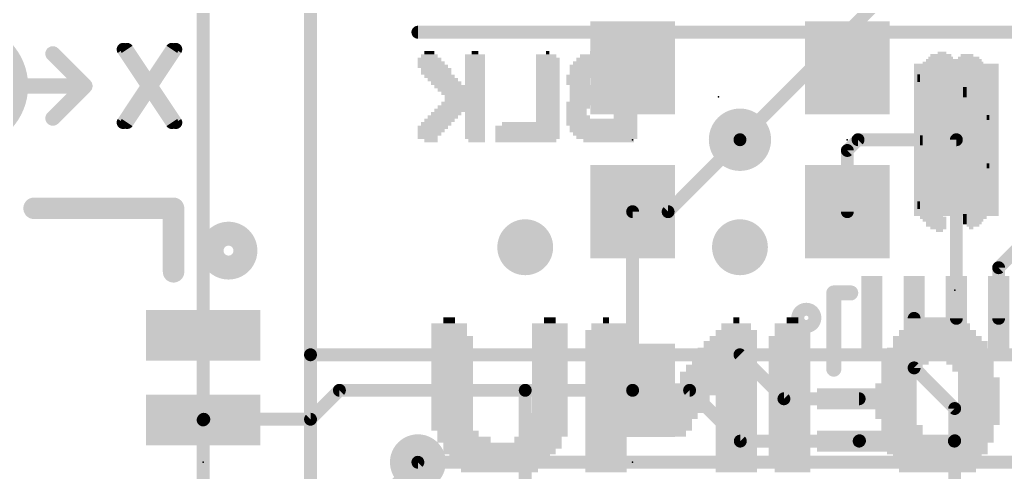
# Model space of a CAD drawing. Extents: x -12.7 to 30.6, y -10.2 to 25.5.
# Drawn here: x 2.91 to 14.57, y 12.58 to 17.93 of the extents above; entities that cross this region are included whole.
import ezdxf

# ---------------------------------------------------------------- set-up
doc = ezdxf.new("R2010")
doc.units = 0
for name, color, linetype in [('1', 12, 'CONTINUOUS'), ('16', 132, 'CONTINUOUS'), ('18', 110, 'CONTINUOUS'), ('21', 41, 'CONTINUOUS'), ('22', 40, 'CONTINUOUS'), ('23', 53, 'CONTINUOUS'), ('24', 53, 'CONTINUOUS')]:
    doc.layers.add(name, color=color, linetype=linetype)

# ---------------------------------------------------------------- blocks, each defined once
blk = doc.blocks.new('RECT')
blk.add_solid([(-0.5, -0.5), (0.5, -0.5), (-0.5, 0.5), (0.5, 0.5)])
blk = doc.blocks.new('ROUNDV')
at = {"const_width": 0.5}
blk.add_lwpolyline([(0, -0.25, 1), (0, 0.25, 1), (0, -0.25)], format="xyb", dxfattribs=at)

msp = doc.modelspace()

# ---------------------------------------------------------------- linework, layer by layer
at = {"layer": '1', "const_width": 0.1524}
for points in [[(10.58, 15.66), (11.43, 16.51)], [(12.7, 16.383), (12.827, 16.51)], [(12.827, 16.51), (13.99, 16.51)], [(13.99, 14.4), (13.99, 16.51)], [(12.7, 15.66), (12.7, 16.383)], [(10.16, 15.66), (10.16, 13.55)], [(10.16, 15.66), (10.58, 15.66)], [(14.49, 14.998), (14.732, 15.24)], [(14.49, 14.4), (14.49, 14.998)], [(13.49, 14.4), (13.49, 13.815)], [(11.95, 13.45), (11.43, 13.97)], [(13.49, 13.815), (13.97, 13.335)], [(6.692, 13.55), (6.35, 13.208)], [(8.89, 13.55), (6.692, 13.55)], [(10.16, 13.55), (8.89, 13.55)], [(8.89, 11.938), (8.89, 13.55)], [(10.16, 13.55), (10.834, 13.55)], [(11.434, 12.95), (10.834, 13.55)], [(12.84, 13.45), (11.95, 13.45)], [(13.97, 13.335), (13.97, 12.954)], [(5.088, 13.208), (5.08, 13.2)], [(6.35, 13.208), (5.088, 13.208)], [(12.84, 12.95), (11.434, 12.95)], [(12.844, 12.954), (12.84, 12.95)], [(12.84, 12.95), (13.966, 12.95)], [(13.966, 12.95), (13.97, 12.954)], [(13.97, 12.954), (13.97, 12.065)], [(7.12, 12.2), (7.62, 12.7)]]:
    msp.add_lwpolyline(points, dxfattribs=at)
at = {"layer": '1', "const_width": 0.0762}
for points in [[(11.4569, 16.4831, 1), (11.4031, 16.5369)], [(12.827, 16.5481, 1), (12.827, 16.4719)], [(12.8539, 16.4831, 1), (12.8001, 16.5369)], [(14.0281, 16.51, 1), (13.9519, 16.51)], [(13.99, 16.4719, 1), (13.99, 16.5481)], [(12.7381, 16.383, 1), (12.6619, 16.383)], [(12.6731, 16.4099, 1), (12.7269, 16.3561)], [(10.1981, 15.66, 1), (10.1219, 15.66)], [(10.16, 15.6981, 1), (10.16, 15.6219)], [(10.5531, 15.6869, 1), (10.6069, 15.6331)], [(10.58, 15.6219, 1), (10.58, 15.6981)], [(12.6619, 15.66, 1), (12.7381, 15.66)], [(14.5281, 14.998, 1), (14.4519, 14.998)], [(14.4631, 15.0249, 1), (14.5169, 14.9711)], [(13.5281, 14.4, 1), (13.4519, 14.4)], [(13.9519, 14.4, 1), (14.0281, 14.4)], [(14.4519, 14.4, 1), (14.5281, 14.4)], [(11.4569, 13.9969, 1), (11.4031, 13.9431)], [(13.5169, 13.8419, 1), (13.4631, 13.7881)], [(13.4519, 13.815, 1), (13.5281, 13.815)], [(6.692, 13.5881, 1), (6.692, 13.5119)], [(6.7189, 13.5231, 1), (6.6651, 13.5769)], [(8.89, 13.5881, 1), (8.89, 13.5119)], [(8.9281, 13.55, 1), (8.8519, 13.55)], [(8.89, 13.5119, 1), (8.89, 13.5881)], [(10.16, 13.5881, 1), (10.16, 13.5119)], [(10.1219, 13.55, 1), (10.1981, 13.55)], [(10.16, 13.5119, 1), (10.16, 13.5881)], [(10.8609, 13.5769, 1), (10.8071, 13.5231)], [(10.834, 13.5119, 1), (10.834, 13.5881)], [(11.95, 13.4881, 1), (11.95, 13.4119)], [(12.84, 13.4119, 1), (12.84, 13.4881)], [(11.9231, 13.4231, 1), (11.9769, 13.4769)], [(14.0081, 13.335, 1), (13.9319, 13.335)], [(13.9431, 13.3081, 1), (13.9969, 13.3619)], [(5.0531, 13.2269, 1), (5.1069, 13.1731)], [(5.088, 13.2461, 1), (5.088, 13.1699)], [(5.1149, 13.1811, 1), (5.0611, 13.2349)], [(6.3231, 13.2349, 1), (6.3769, 13.1811)], [(6.35, 13.1699, 1), (6.35, 13.2461)], [(11.434, 12.9881, 1), (11.434, 12.9119)], [(11.4071, 12.9231, 1), (11.4609, 12.9769)], [(12.84, 12.9881, 1), (12.84, 12.9119)], [(12.8131, 12.9769, 1), (12.8669, 12.9231)], [(12.8709, 12.9271, 1), (12.8171, 12.9809)], [(12.84, 12.9119, 1), (12.84, 12.9881)], [(13.9391, 12.9769, 1), (13.9929, 12.9231)], [(14.0081, 12.954, 1), (13.9319, 12.954)], [(13.9319, 12.954, 1), (14.0081, 12.954)], [(13.9969, 12.9271, 1), (13.9431, 12.9809)], [(13.966, 12.9119, 1), (13.966, 12.9881)], [(7.6469, 12.6731, 1), (7.5931, 12.7269)]]:
    msp.add_lwpolyline(points, format="xyb", dxfattribs=at)
at = {"layer": '16', "const_width": 0.1524}
for points in [[(5.08, 21.59), (5.08, 5.461)], [(6.35, 19.05), (6.35, 13.97)], [(13.97, 19.05), (11.43, 16.51)], [(6.35, 13.97), (19.05, 13.97)], [(6.35, 13.97), (6.35, 11.43)], [(7.62, 12.7), (22.86, 12.7)]]:
    msp.add_lwpolyline(points, dxfattribs=at)
at = {"layer": '16', "const_width": 0.0762}
for points in [[(11.4031, 16.5369, 1), (11.4569, 16.4831)], [(6.35, 14.0081, 1), (6.35, 13.9319)], [(6.3881, 13.97, 1), (6.3119, 13.97)], [(6.3119, 13.97, 1), (6.3881, 13.97)], [(7.62, 12.7381, 1), (7.62, 12.6619)]]:
    msp.add_lwpolyline(points, format="xyb", dxfattribs=at)
at = {"layer": '21'}
for points, const_width in [([(2.413, 16.51, 0.8), (2.413, 17.78)], 0.1778), ([(3.3334, 17.5574, 1), (3.2706, 17.4946)], 0.0889), ([(4.2121, 17.5987, 1), (4.1487, 17.5564)], 0.0762), ([(4.7884, 17.5564, 1), (4.725, 17.5987)], 0.0762), ([(3.7144, 17.1136, 1), (3.6516, 17.1764)], 0.0889), ([(3.6516, 17.1136, 1), (3.7144, 17.1764)], 0.0889), ([(3.683, 17.1005, 1), (3.683, 17.1895)], 0.0889), ([(3.2706, 16.7954, 1), (3.3334, 16.7326)], 0.0889), ([(4.1487, 16.7343, 1), (4.2121, 16.6921)], 0.0762), ([(4.725, 16.6921, 1), (4.7884, 16.7343)], 0.0762), ([(3.08, 15.7635, 1), (3.08, 15.6365)], 0.127), ([(4.7935, 15.7, 1), (4.6665, 15.7)], 0.127), ([(4.73, 15.6365, 1), (4.73, 15.7635)], 0.127), ([(5.38, 15.0586, 1), (5.38, 15.3414, 1), (5.38, 15.0586)], 0.4), ([(4.6665, 14.95, 1), (4.7935, 14.95)], 0.127), ([(12.54, 14.7445, 1), (12.54, 14.6556)], 0.0889), ([(12.5845, 14.7, 1), (12.4956, 14.7)], 0.0889), ([(12.74, 14.6556, 1), (12.74, 14.7445)], 0.0889), ([(12.215, 14.3298, 1), (12.215, 14.4822, 1), (12.215, 14.3298)], 0.2032), ([(12.4956, 13.8, 1), (12.5845, 13.8)], 0.0889)]:
    msp.add_lwpolyline(points, format="xyb", dxfattribs=dict(at, const_width=const_width))
for points, const_width in [([(3.683, 17.145), (3.302, 17.526)], 0.1778), ([(4.1804, 17.5775), (4.7567, 16.7132)], 0.1524), ([(4.7567, 17.5775), (4.1804, 16.7132)], 0.1524), ([(3.683, 17.145), (1.778, 17.145)], 0.1778), ([(3.683, 17.145), (3.302, 16.764)], 0.1778), ([(3.08, 15.7), (4.73, 15.7)], 0.254), ([(4.73, 15.7), (4.73, 14.95)], 0.254), ([(12.54, 13.8), (12.54, 14.7)], 0.1778), ([(12.74, 14.7), (12.54, 14.7)], 0.1778)]:
    msp.add_lwpolyline(points, dxfattribs=dict(at, const_width=const_width))
at = {"layer": '22'}
for points, const_width in [([(2.413, 16.51, 0.8), (2.413, 17.78)], 0.1778), ([(7.62, 17.8181, 1), (7.62, 17.7419)], 0.0762), ([(3.3334, 17.5574, 1), (3.2706, 17.4946)], 0.0889), ([(4.165, 17.5987, 1), (4.1016, 17.5564)], 0.0762), ([(4.7413, 17.5564, 1), (4.6779, 17.5987)], 0.0762), ([(3.7144, 17.1136, 1), (3.6516, 17.1764)], 0.0889), ([(3.6516, 17.1136, 1), (3.7144, 17.1764)], 0.0889), ([(3.683, 17.1005, 1), (3.683, 17.1895)], 0.0889), ([(3.2706, 16.7954, 1), (3.3334, 16.7326)], 0.0889), ([(4.1016, 16.7343, 1), (4.165, 16.6921)], 0.0762), ([(4.6779, 16.6921, 1), (4.7413, 16.7343)], 0.0762)]:
    msp.add_lwpolyline(points, format="xyb", dxfattribs=dict(at, const_width=const_width))
for points, const_width in [([(7.62, 17.78), (22.86, 17.78)], 0.1524), ([(3.683, 17.145), (3.302, 17.526)], 0.1778), ([(4.7096, 17.5775), (4.1333, 16.7132)], 0.1524), ([(4.1333, 17.5775), (4.7096, 16.7132)], 0.1524), ([(3.683, 17.145), (1.778, 17.145)], 0.1778), ([(3.683, 17.145), (3.302, 16.764)], 0.1778)]:
    msp.add_lwpolyline(points, dxfattribs=dict(at, const_width=const_width))
at = {"layer": '23'}
for p in [(10.16, 16.51), (12.7, 16.51), (5.08, 12.7), (10.16, 12.7)]:
    msp.add_point(p, dxfattribs=at)
at = {"layer": '24'}
for p in [(11.176, 17.018), (13.97, 14.732)]:
    msp.add_point(p, dxfattribs=at)

# ---------------------------------------------------------------- block references
at = {"layer": '1'}
for p, xscale, rotation in [((10.16, 17.36), 1.1, 90), ((12.7, 17.36), 1.1, 90), ((10.16, 15.66), 1.1, 90), ((12.7, 15.66), 1.1, 90), ((12.99, 14.4), 0.25, 180), ((13.49, 14.4), 0.25, 180), ((13.99, 14.4), 0.25, 180), ((14.49, 14.4), 0.25, 180), ((10.16, 13.55), 1.1, 90), ((12.84, 13.45), 0.25, 270), ((12.84, 12.95), 0.25, 270)]:
    msp.add_blockref('RECT', p, dxfattribs=dict(at, xscale=xscale, rotation=rotation))
at = {"layer": '1', "yscale": 1.8, "rotation": 180}
msp.add_blockref('RECT', (13.99, 16.51), dxfattribs=at)
at = {"layer": '1', "xscale": 0.6, "yscale": 1.35, "rotation": 270}
for p in [(5.08, 14.2), (5.08, 13.2)]:
    msp.add_blockref('RECT', p, dxfattribs=at)
at = {"layer": '18'}
for p, xscale, yscale in [((11.43, 16.51), 0.7366, 0.7366), ((11.43, 16.51), 0.7366, 0.7366), ((8.89, 15.24), 0.6604, 0.6604), ((8.89, 15.24), 0.6604, 0.6604), ((11.43, 15.24), 0.6604, 0.6604), ((11.43, 15.24), 0.6604, 0.6604), ((7.62, 12.7), 0.6604, 0.6604), ((7.62, 12.7), 0.6604, 0.6604)]:
    msp.add_blockref('ROUNDV', p, dxfattribs=dict(at, xscale=xscale, yscale=yscale))
at = {"layer": '22'}
for p, xscale, yscale, rotation in [((7.756, 17.498), 0.2, 0.04, 180), ((7.756, 17.538), 0.12, 0.04, 180), ((8.296, 17.498), 0.24, 0.04, 180), ((8.296, 17.538), 0.08, 0.04, 180), ((9.136, 17.498), 0.24, 0.04, 180), ((9.156, 17.538), 0.04, 0.04, 180), ((9.856, 17.498), 0.64, 0.04, 180), ((9.876, 17.538), 0.44, 0.04, 180), ((13.675, 17.237), 0.51, 0.03, 90), ((13.695, 17.237), 0.57, 0.03, 90), ((13.73, 17.237), 0.57, 0.04, 90), ((13.765, 17.417), 0.21, 0.03, 90), ((13.785, 17.447), 0.21, 0.03, 90), ((13.815, 17.447), 0.21, 0.03, 90), ((13.85, 17.432), 0.24, 0.04, 90), ((13.885, 17.402), 0.24, 0.03, 90), ((13.915, 17.342), 0.36, 0.03, 90), ((13.935, 17.327), 0.33, 0.03, 90), ((14.025, 17.327), 0.33, 0.03, 90), ((14.055, 17.342), 0.36, 0.03, 90), ((14.09, 17.417), 0.21, 0.04, 90), ((14.125, 17.417), 0.21, 0.03, 90), ((14.155, 17.417), 0.21, 0.03, 90), ((14.175, 17.237), 0.57, 0.03, 90), ((14.21, 17.237), 0.51, 0.04, 90), ((14.245, 17.237), 0.51, 0.03, 90), ((7.756, 17.458), 0.28, 0.04, 180), ((7.776, 17.418), 0.32, 0.04, 180), ((7.796, 17.378), 0.36, 0.04, 180), ((8.296, 17.458), 0.24, 0.04, 180), ((8.296, 17.418), 0.24, 0.04, 180), ((8.296, 17.378), 0.24, 0.04, 180), ((9.156, 17.458), 0.28, 0.04, 180), ((9.156, 17.418), 0.28, 0.04, 180), ((9.156, 17.378), 0.28, 0.04, 180), ((9.816, 17.378), 0.8, 0.04, 180), ((9.836, 17.418), 0.76, 0.04, 180), ((9.856, 17.458), 0.72, 0.04, 180), ((13.575, 17.222), 0.3, 0.03, 90), ((13.61, 17.237), 0.39, 0.04, 90), ((13.645, 17.222), 0.48, 0.03, 90), ((13.97, 17.297), 0.33, 0.04, 90), ((14.005, 17.297), 0.33, 0.03, 90), ((14.275, 17.237), 0.45, 0.03, 90), ((14.295, 17.237), 0.39, 0.03, 90), ((14.33, 17.237), 0.33, 0.04, 90), ((7.836, 17.338), 0.36, 0.04, 180), ((7.836, 17.298), 0.36, 0.04, 180), ((7.876, 17.258), 0.36, 0.04, 180), ((8.296, 17.338), 0.24, 0.04, 180), ((8.296, 17.298), 0.24, 0.04, 180), ((8.296, 17.258), 0.24, 0.04, 180), ((9.156, 17.338), 0.28, 0.04, 180), ((9.156, 17.298), 0.28, 0.04, 180), ((9.156, 17.258), 0.28, 0.04, 180), ((9.536, 17.258), 0.32, 0.04, 180), ((9.816, 17.338), 0.8, 0.04, 180), ((9.816, 17.298), 0.8, 0.04, 180), ((10.076, 17.258), 0.28, 0.04, 180), ((13.545, 17.237), 0.09, 0.03, 90), ((14.365, 17.237), 0.21, 0.03, 90), ((7.916, 17.218), 0.36, 0.04, 180), ((7.956, 17.178), 0.36, 0.04, 180), ((8.116, 17.138), 0.6, 0.04, 180), ((8.296, 17.218), 0.24, 0.04, 180), ((8.296, 17.178), 0.24, 0.04, 180), ((9.156, 17.218), 0.28, 0.04, 180), ((9.156, 17.178), 0.28, 0.04, 180), ((9.156, 17.138), 0.28, 0.04, 180), ((9.516, 17.218), 0.28, 0.04, 180), ((9.516, 17.178), 0.28, 0.04, 180), ((9.576, 17.138), 0.32, 0.04, 180), ((10.076, 17.218), 0.28, 0.04, 180), ((10.076, 17.178), 0.28, 0.04, 180), ((10.076, 17.138), 0.28, 0.04, 180), ((13.765, 17.042), 0.24, 0.03, 90), ((14.125, 17.072), 0.18, 0.03, 90), ((14.155, 17.057), 0.21, 0.03, 90), ((8.136, 17.098), 0.56, 0.04, 180), ((8.156, 17.058), 0.52, 0.04, 180), ((8.176, 17.018), 0.48, 0.04, 180), ((9.156, 17.098), 0.28, 0.04, 180), ((9.156, 17.058), 0.28, 0.04, 180), ((9.156, 17.018), 0.28, 0.04, 180), ((9.616, 17.098), 0.4, 0.04, 180), ((9.636, 17.058), 0.44, 0.04, 180), ((9.636, 17.018), 0.44, 0.04, 180), ((10.076, 17.098), 0.28, 0.04, 180), ((10.076, 17.058), 0.28, 0.04, 180), ((10.076, 17.018), 0.28, 0.04, 180), ((13.785, 17.027), 0.21, 0.03, 90), ((13.815, 17.027), 0.21, 0.03, 90), ((13.85, 17.027), 0.15, 0.04, 90), ((14.09, 17.072), 0.12, 0.04, 90), ((8.136, 16.898), 0.56, 0.04, 180), ((8.156, 16.938), 0.52, 0.04, 180), ((8.176, 16.978), 0.48, 0.04, 180), ((9.156, 16.978), 0.28, 0.04, 180), ((9.156, 16.938), 0.28, 0.04, 180), ((9.156, 16.898), 0.28, 0.04, 180), ((9.596, 16.938), 0.44, 0.04, 180), ((9.516, 16.898), 0.28, 0.04, 180), ((9.636, 16.978), 0.44, 0.04, 180), ((10.076, 16.978), 0.28, 0.04, 180), ((10.076, 16.938), 0.28, 0.04, 180), ((10.076, 16.898), 0.28, 0.04, 180), ((7.916, 16.778), 0.36, 0.04, 180), ((7.956, 16.818), 0.36, 0.04, 180), ((8.116, 16.858), 0.6, 0.04, 180), ((8.296, 16.818), 0.24, 0.04, 180), ((8.296, 16.778), 0.24, 0.04, 180), ((9.156, 16.858), 0.28, 0.04, 180), ((9.156, 16.818), 0.28, 0.04, 180), ((9.156, 16.778), 0.28, 0.04, 180), ((9.496, 16.858), 0.24, 0.04, 180), ((9.496, 16.818), 0.24, 0.04, 180), ((9.516, 16.778), 0.28, 0.04, 180), ((10.076, 16.858), 0.28, 0.04, 180), ((10.076, 16.818), 0.28, 0.04, 180), ((10.076, 16.778), 0.28, 0.04, 180), ((14.025, 16.697), 0.21, 0.03, 90), ((14.055, 16.697), 0.21, 0.03, 90), ((14.09, 16.712), 0.24, 0.04, 90), ((14.125, 16.727), 0.21, 0.03, 90), ((14.155, 16.742), 0.24, 0.03, 90), ((14.175, 16.757), 0.21, 0.03, 90), ((14.21, 16.772), 0.24, 0.04, 90), ((14.245, 16.787), 0.21, 0.03, 90), ((14.275, 16.787), 0.21, 0.03, 90), ((14.295, 16.802), 0.18, 0.03, 90), ((14.33, 16.787), 0.15, 0.04, 90), ((14.365, 16.772), 0.06, 0.03, 90), ((7.796, 16.658), 0.36, 0.04, 180), ((7.836, 16.698), 0.36, 0.04, 180), ((7.876, 16.738), 0.36, 0.04, 180), ((8.296, 16.738), 0.24, 0.04, 180), ((8.296, 16.698), 0.24, 0.04, 180), ((8.296, 16.658), 0.24, 0.04, 180), ((8.916, 16.658), 0.76, 0.04, 180), ((8.956, 16.698), 0.68, 0.04, 180), ((9.156, 16.738), 0.28, 0.04, 180), ((9.796, 16.738), 0.84, 0.04, 180), ((9.796, 16.698), 0.84, 0.04, 180), ((9.816, 16.658), 0.8, 0.04, 180), ((13.785, 16.502), 0.36, 0.03, 90), ((13.815, 16.487), 0.39, 0.03, 90), ((13.85, 16.502), 0.42, 0.04, 90), ((13.885, 16.607), 0.21, 0.03, 90), ((13.915, 16.637), 0.21, 0.03, 90), ((13.935, 16.637), 0.21, 0.03, 90), ((13.97, 16.667), 0.21, 0.04, 90), ((14.005, 16.667), 0.21, 0.03, 90), ((7.776, 16.618), 0.32, 0.04, 180), ((7.756, 16.578), 0.28, 0.04, 180), ((7.736, 16.538), 0.24, 0.04, 180), ((8.296, 16.618), 0.24, 0.04, 180), ((8.296, 16.578), 0.24, 0.04, 180), ((8.296, 16.538), 0.24, 0.04, 180), ((8.916, 16.618), 0.76, 0.04, 180), ((8.916, 16.578), 0.76, 0.04, 180), ((8.916, 16.538), 0.76, 0.04, 180), ((9.816, 16.618), 0.8, 0.04, 180), ((9.836, 16.578), 0.76, 0.04, 180), ((9.856, 16.538), 0.72, 0.04, 180), ((13.575, 16.502), 0.12, 0.03, 90), ((13.61, 16.487), 0.21, 0.04, 90), ((13.645, 16.487), 0.21, 0.03, 90), ((13.675, 16.487), 0.27, 0.03, 90), ((13.695, 16.487), 0.27, 0.03, 90), ((13.73, 16.502), 0.3, 0.04, 90), ((13.765, 16.487), 0.33, 0.03, 90), ((7.776, 16.498), 0.16, 0.04, 180), ((8.316, 16.498), 0.2, 0.04, 180), ((8.896, 16.498), 0.72, 0.04, 180), ((9.876, 16.498), 0.6, 0.04, 180), ((13.885, 16.367), 0.21, 0.03, 90), ((13.915, 16.367), 0.21, 0.03, 90), ((13.935, 16.337), 0.21, 0.03, 90), ((13.97, 16.337), 0.21, 0.04, 90), ((14.005, 16.307), 0.21, 0.03, 90), ((14.025, 16.307), 0.21, 0.03, 90), ((14.055, 16.277), 0.21, 0.03, 90), ((14.09, 16.277), 0.21, 0.04, 90), ((14.125, 16.247), 0.21, 0.03, 90), ((14.155, 16.247), 0.21, 0.03, 90), ((14.175, 16.217), 0.21, 0.03, 90), ((14.21, 16.217), 0.21, 0.04, 90), ((14.245, 16.187), 0.21, 0.03, 90), ((14.275, 16.187), 0.21, 0.03, 90), ((14.295, 16.187), 0.21, 0.03, 90), ((14.33, 16.187), 0.15, 0.04, 90), ((14.365, 16.202), 0.06, 0.03, 90), ((13.675, 15.737), 0.51, 0.03, 90), ((13.695, 15.737), 0.57, 0.03, 90), ((13.73, 15.737), 0.57, 0.04, 90), ((13.765, 15.917), 0.21, 0.03, 90), ((13.785, 15.947), 0.21, 0.03, 90), ((13.815, 15.947), 0.21, 0.03, 90), ((13.85, 15.932), 0.24, 0.04, 90), ((13.885, 15.902), 0.24, 0.03, 90), ((13.915, 15.842), 0.36, 0.03, 90), ((13.935, 15.827), 0.33, 0.03, 90), ((14.025, 15.827), 0.33, 0.03, 90), ((14.055, 15.842), 0.36, 0.03, 90), ((14.09, 15.917), 0.21, 0.04, 90), ((14.125, 15.917), 0.21, 0.03, 90), ((14.155, 15.917), 0.21, 0.03, 90), ((14.175, 15.737), 0.57, 0.03, 90), ((14.21, 15.737), 0.51, 0.04, 90), ((14.245, 15.737), 0.51, 0.03, 90), ((13.575, 15.722), 0.3, 0.03, 90), ((13.61, 15.737), 0.39, 0.04, 90), ((13.645, 15.722), 0.48, 0.03, 90), ((13.97, 15.797), 0.33, 0.04, 90), ((14.005, 15.797), 0.33, 0.03, 90), ((14.275, 15.737), 0.45, 0.03, 90), ((14.295, 15.737), 0.39, 0.03, 90), ((14.33, 15.737), 0.33, 0.04, 90), ((13.545, 15.737), 0.09, 0.03, 90), ((14.365, 15.737), 0.21, 0.03, 90), ((13.765, 15.542), 0.24, 0.03, 90), ((13.785, 15.527), 0.21, 0.03, 90), ((13.815, 15.527), 0.21, 0.03, 90), ((14.09, 15.572), 0.12, 0.04, 90), ((14.125, 15.572), 0.18, 0.03, 90), ((14.155, 15.557), 0.21, 0.03, 90), ((13.85, 15.527), 0.15, 0.04, 90), ((7.991, 14.302), 0.42, 0.08, 180), ((7.991, 14.377), 0.14, 0.07, 180), ((9.181, 14.302), 0.42, 0.08, 180), ((9.181, 14.377), 0.14, 0.07, 180), ((9.881, 14.302), 0.42, 0.08, 180), ((9.846, 14.377), 0.07, 0.07, 180), ((11.386, 14.302), 0.35, 0.08, 180), ((11.386, 14.377), 0.07, 0.07, 180), ((12.051, 14.302), 0.42, 0.08, 180), ((12.051, 14.377), 0.14, 0.07, 180), ((13.766, 14.302), 0.77, 0.08, 180), ((13.766, 14.377), 0.35, 0.07, 180), ((7.991, 14.227), 0.42, 0.07, 180), ((9.181, 14.227), 0.42, 0.07, 180), ((9.846, 14.227), 0.49, 0.07, 180), ((11.386, 14.227), 0.49, 0.07, 180), ((12.051, 14.227), 0.42, 0.07, 180), ((13.766, 14.227), 0.91, 0.07, 180), ((8.026, 14.162), 0.49, 0.06, 180), ((8.026, 14.092), 0.49, 0.08, 180), ((9.181, 14.162), 0.42, 0.06, 180), ((9.181, 14.092), 0.42, 0.08, 180), ((9.881, 14.162), 0.56, 0.06, 180), ((9.916, 14.092), 0.63, 0.08, 180), ((11.316, 14.092), 0.63, 0.08, 180), ((11.351, 14.162), 0.56, 0.06, 180), ((12.016, 14.162), 0.49, 0.06, 180), ((12.016, 14.092), 0.49, 0.08, 180), ((13.766, 14.162), 1.05, 0.06, 180), ((13.801, 14.092), 1.12, 0.08, 180), ((8.026, 14.017), 0.49, 0.07, 180), ((9.181, 14.017), 0.42, 0.07, 180), ((9.951, 14.017), 0.7, 0.07, 180), ((11.281, 14.017), 0.7, 0.07, 180), ((12.016, 14.017), 0.49, 0.07, 180), ((13.766, 14.017), 1.19, 0.07, 180), ((8.026, 13.947), 0.49, 0.07, 180), ((8.026, 13.882), 0.49, 0.06, 180), ((9.181, 13.947), 0.42, 0.07, 180), ((9.181, 13.882), 0.42, 0.06, 180), ((9.951, 13.947), 0.7, 0.07, 180), ((9.986, 13.882), 0.77, 0.06, 180), ((11.246, 13.882), 0.77, 0.06, 180), ((11.281, 13.947), 0.7, 0.07, 180), ((12.016, 13.947), 0.49, 0.07, 180), ((12.016, 13.882), 0.49, 0.06, 180), ((13.381, 13.882), 0.56, 0.06, 180), ((13.801, 13.947), 1.26, 0.07, 180), ((14.151, 13.882), 0.56, 0.06, 180), ((8.026, 13.812), 0.49, 0.08, 180), ((8.026, 13.737), 0.49, 0.07, 180), ((9.181, 13.812), 0.42, 0.08, 180), ((9.181, 13.737), 0.42, 0.07, 180), ((10.021, 13.812), 0.84, 0.08, 180), ((10.056, 13.737), 0.91, 0.07, 180), ((11.176, 13.737), 0.91, 0.07, 180), ((11.211, 13.812), 0.84, 0.08, 180), ((12.016, 13.812), 0.49, 0.08, 180), ((12.016, 13.737), 0.49, 0.07, 180), ((13.346, 13.812), 0.49, 0.08, 180), ((13.346, 13.737), 0.49, 0.07, 180), ((14.186, 13.812), 0.49, 0.08, 180), ((14.221, 13.737), 0.42, 0.07, 180), ((8.026, 13.667), 0.49, 0.07, 180), ((9.181, 13.667), 0.42, 0.07, 180), ((10.056, 13.667), 0.91, 0.07, 180), ((11.176, 13.667), 0.91, 0.07, 180), ((12.016, 13.667), 0.49, 0.07, 180), ((13.311, 13.667), 0.42, 0.07, 180), ((14.256, 13.667), 0.49, 0.07, 180), ((8.026, 13.597), 0.49, 0.07, 180), ((8.026, 13.527), 0.49, 0.07, 180), ((9.181, 13.597), 0.42, 0.07, 180), ((9.181, 13.527), 0.42, 0.07, 180), ((10.091, 13.597), 0.98, 0.07, 180), ((10.616, 13.527), 2.03, 0.07, 180), ((11.141, 13.597), 0.98, 0.07, 180), ((12.016, 13.597), 0.49, 0.07, 180), ((12.016, 13.527), 0.49, 0.07, 180), ((13.276, 13.597), 0.49, 0.07, 180), ((13.276, 13.527), 0.49, 0.07, 180), ((14.256, 13.597), 0.49, 0.07, 180), ((14.256, 13.527), 0.49, 0.07, 180), ((8.026, 13.457), 0.49, 0.07, 180), ((8.026, 13.387), 0.49, 0.07, 180), ((9.181, 13.457), 0.42, 0.07, 180), ((9.181, 13.387), 0.42, 0.07, 180), ((9.846, 13.457), 0.49, 0.07, 180), ((9.846, 13.387), 0.49, 0.07, 180), ((10.616, 13.457), 0.91, 0.07, 180), ((10.651, 13.387), 0.84, 0.07, 180), ((11.386, 13.457), 0.49, 0.07, 180), ((11.386, 13.387), 0.49, 0.07, 180), ((12.016, 13.457), 0.49, 0.07, 180), ((12.016, 13.387), 0.49, 0.07, 180), ((13.276, 13.457), 0.49, 0.07, 180), ((13.276, 13.387), 0.49, 0.07, 180), ((14.256, 13.457), 0.49, 0.07, 180), ((14.256, 13.387), 0.49, 0.07, 180), ((8.026, 13.322), 0.49, 0.08, 180), ((9.181, 13.322), 0.42, 0.08, 180), ((9.846, 13.322), 0.49, 0.08, 180), ((10.616, 13.322), 0.77, 0.08, 180), ((11.386, 13.322), 0.49, 0.08, 180), ((12.016, 13.322), 0.49, 0.08, 180), ((13.276, 13.322), 0.49, 0.08, 180), ((14.256, 13.322), 0.49, 0.08, 180), ((8.026, 13.247), 0.49, 0.07, 180), ((8.026, 13.177), 0.49, 0.07, 180), ((9.146, 13.247), 0.49, 0.07, 180), ((9.146, 13.177), 0.49, 0.07, 180), ((9.846, 13.247), 0.49, 0.07, 180), ((9.846, 13.177), 0.49, 0.07, 180), ((10.616, 13.247), 0.63, 0.07, 180), ((10.616, 13.177), 0.49, 0.07, 180), ((11.386, 13.247), 0.49, 0.07, 180), ((11.386, 13.177), 0.49, 0.07, 180), ((12.016, 13.247), 0.49, 0.07, 180), ((12.016, 13.177), 0.49, 0.07, 180), ((13.276, 13.247), 0.49, 0.07, 180), ((13.311, 13.177), 0.42, 0.07, 180), ((14.256, 13.247), 0.49, 0.07, 180), ((14.256, 13.177), 0.49, 0.07, 180), ((8.026, 13.107), 0.49, 0.07, 180), ((8.096, 13.037), 0.49, 0.07, 180), ((9.111, 13.037), 0.56, 0.07, 180), ((9.146, 13.107), 0.49, 0.07, 180), ((9.846, 13.107), 0.49, 0.07, 180), ((9.846, 13.037), 0.49, 0.07, 180), ((10.616, 13.107), 0.49, 0.07, 180), ((10.616, 13.037), 0.35, 0.07, 180), ((11.386, 13.107), 0.49, 0.07, 180), ((11.386, 13.037), 0.49, 0.07, 180), ((12.016, 13.107), 0.49, 0.07, 180), ((12.016, 13.037), 0.49, 0.07, 180), ((13.346, 13.107), 0.49, 0.07, 180), ((13.346, 13.037), 0.49, 0.07, 180), ((14.186, 13.107), 0.49, 0.07, 180), ((14.186, 13.037), 0.49, 0.07, 180), ((8.166, 12.967), 0.63, 0.07, 180), ((9.041, 12.967), 0.56, 0.07, 180), ((9.846, 12.967), 0.49, 0.07, 180), ((11.386, 12.967), 0.49, 0.07, 180), ((12.016, 12.967), 0.49, 0.07, 180), ((13.381, 12.967), 0.56, 0.07, 180), ((14.151, 12.967), 0.56, 0.07, 180), ((8.621, 12.897), 1.4, 0.07, 180), ((8.586, 12.827), 1.33, 0.07, 180), ((9.846, 12.897), 0.49, 0.07, 180), ((9.846, 12.827), 0.49, 0.07, 180), ((11.386, 12.897), 0.49, 0.07, 180), ((11.386, 12.827), 0.49, 0.07, 180), ((12.016, 12.897), 0.49, 0.07, 180), ((12.016, 12.827), 0.49, 0.07, 180), ((13.766, 12.897), 1.19, 0.07, 180), ((13.766, 12.827), 1.19, 0.07, 180), ((8.586, 12.762), 1.19, 0.06, 180), ((8.586, 12.687), 1.05, 0.07, 180), ((9.846, 12.762), 0.49, 0.06, 180), ((9.846, 12.687), 0.49, 0.07, 180), ((11.386, 12.762), 0.49, 0.06, 180), ((11.386, 12.687), 0.49, 0.07, 180), ((12.016, 12.762), 0.49, 0.06, 180), ((12.016, 12.687), 0.49, 0.07, 180), ((13.766, 12.762), 1.05, 0.06, 180), ((13.766, 12.687), 1.05, 0.07, 180), ((8.586, 12.617), 0.91, 0.07, 180), ((9.846, 12.617), 0.49, 0.07, 180), ((11.386, 12.617), 0.49, 0.07, 180), ((12.051, 12.617), 0.42, 0.07, 180), ((13.766, 12.617), 0.91, 0.07, 180)]:
    msp.add_blockref('RECT', p, dxfattribs=dict(at, xscale=xscale, yscale=yscale, rotation=rotation))

doc.saveas('drawing.dxf')
